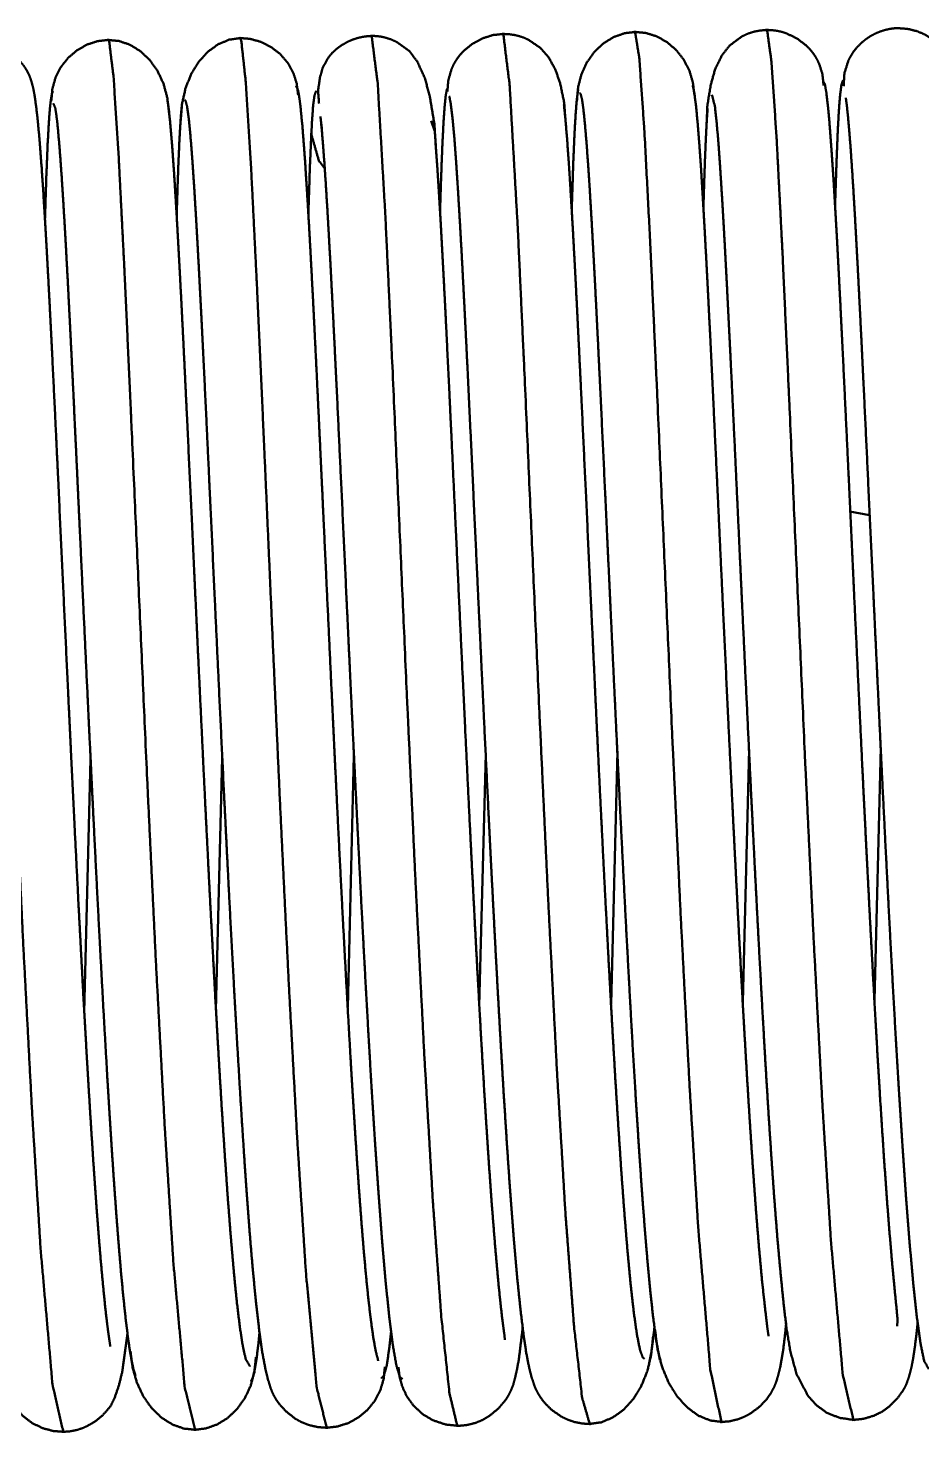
# Paper-space layout 'Layout1' of a CAD drawing. Header units: millimetres. Extents: x 69 to 348, y 30 to 269.
# Drawn here: x 191.1 to 195.85, y 48.34 to 55.81 of the extents above; entities that cross this region are included whole.
import ezdxf

# ---------------------------------------------------------------- set-up
doc = ezdxf.new("R2010")
doc.units = ezdxf.units.MM
doc.layers.add('170', color=7, linetype='Continuous', true_color=0xffffff)

psp = doc.layouts.get("Layout1")

# ---------------------------------------------------------------- linework, layer by layer
at = {"layer": '170', "color": 155, "linetype": 'Continuous', "lineweight": 50}
for p, q in [((192.6617, 55.3074), (192.6646, 55.278)), ((193.264, 55.2649), (193.2456, 55.316)), ((195.4714, 53.2376), (195.576, 53.2193)), ((194.9022, 50.63), (194.9359, 51.9715)), ((195.6021, 50.6383), (195.6358, 51.9835)), ((191.4365, 51.9202), (191.4027, 50.5751)), ((192.1363, 51.9286), (192.1026, 50.5854)), ((192.8362, 51.9404), (192.8027, 50.6009)), ((193.5024, 50.6095), (193.5361, 51.95)), ((194.2023, 50.6197), (194.2361, 51.9631))]:
    psp.add_line(p, q, dxfattribs=at)
for points, knots in [([(193.6349, 55.7786), (193.5748, 55.772), (193.5188, 55.7547), (193.4662, 55.7263), (193.4196, 55.6883), (193.3993, 55.6663), (193.3815, 55.6424), (193.3664, 55.6167), (193.354, 55.5896), (193.3377, 55.5329), (193.3326, 55.4723)], [0, 0, 0.126392, 0.24907, 0.374015, 0.4999, 0.562387, 0.624814, 0.687163, 0.749386, 0.872895, 1, 1]), ([(193.961, 55.3083), (193.9534, 55.4132), (193.9327, 55.512), (193.9079, 55.5863), (193.8691, 55.6563), (193.8259, 55.7046), (193.7632, 55.7471), (193.7323, 55.7609), (193.6966, 55.7713), (193.6622, 55.7765), (193.6239, 55.7785)], [0, 0, 0.162, 0.317565, 0.438142, 0.561375, 0.661301, 0.778036, 0.830069, 0.88747, 0.941014, 1, 1]), ([(194.0916, 48.3849), (194.0893, 48.3849), (194.049, 48.5237), (194.0057, 48.9051), (193.9603, 49.5017), (193.914, 50.2804), (193.8678, 51.1829), (193.8229, 52.1451), (193.7415, 53.9926), (193.7064, 54.751), (193.6635, 55.5067), (193.6297, 55.7786)], [0, 0, 0.000321, 0.019814, 0.071567, 0.152261, 0.257449, 0.37932, 0.509214, 0.758592, 0.860977, 0.963048, 1, 1]), ([(194.3353, 55.7892), (194.2738, 55.7818), (194.2161, 55.7614), (194.1621, 55.728), (194.1137, 55.6825), (194.0744, 55.6274), (194.0451, 55.5638), (194.0275, 55.4951), (194.0207, 55.4199)], [0, 0, 0.115282, 0.229317, 0.347399, 0.470997, 0.597109, 0.727462, 0.859329, 1, 1]), ([(194.6458, 55.451), (194.6372, 55.5211), (194.618, 55.585), (194.5872, 55.6439), (194.5467, 55.6948), (194.4974, 55.7363), (194.4428, 55.7662), (194.3849, 55.7838), (194.3235, 55.789)], [0, 0, 0.136538, 0.265355, 0.393712, 0.519358, 0.643863, 0.764062, 0.881031, 1, 1]), ([(194.7893, 48.3955), (194.7302, 48.6733), (194.6657, 49.4296), (194.6194, 50.1896), (194.5732, 51.0804), (194.5281, 52.0385), (194.4459, 53.902), (194.4102, 54.6791), (194.3791, 55.2738), (194.3524, 55.6528), (194.3299, 55.7891), (194.3293, 55.7892)], [0, 0, 0.038312, 0.14071, 0.243419, 0.363742, 0.493129, 0.744755, 0.849699, 0.930029, 0.981283, 0.999921, 1, 1]), ([(195.0348, 55.7996), (194.9964, 55.7963), (194.9623, 55.7902), (194.9266, 55.7784), (194.8963, 55.7636), (194.8342, 55.7176), (194.7927, 55.6661), (194.7556, 55.5901), (194.7328, 55.5087), (194.7145, 55.3979), (194.7096, 55.2786)], [0, 0, 0.055902, 0.106196, 0.160819, 0.209736, 0.321975, 0.418021, 0.540786, 0.663513, 0.82664, 1, 1]), ([(195.3324, 55.5041), (195.326, 55.5641), (195.3083, 55.62), (195.2952, 55.6465), (195.2795, 55.6716), (195.2611, 55.6949), (195.2405, 55.7161), (195.1932, 55.7524), (195.1399, 55.7791), (195.1117, 55.7886), (195.0827, 55.7952), (195.0535, 55.7988), (195.0238, 55.7994)], [0, 0, 0.126894, 0.250385, 0.312511, 0.374831, 0.4372, 0.499621, 0.624912, 0.750363, 0.813072, 0.87553, 0.937488, 1, 1]), ([(195.4904, 48.4061), (195.4333, 48.6566), (195.3712, 49.3602), (195.3249, 50.1008), (195.2786, 50.9789), (195.2333, 51.9319), (195.1503, 53.8096), (195.1142, 54.6047), (195.0825, 55.2233), (195.0552, 55.6304), (195.0323, 55.7971), (195.0294, 55.7996)], [0, 0, 0.034655, 0.129937, 0.230023, 0.348627, 0.477326, 0.730848, 0.838206, 0.921758, 0.976799, 0.999492, 1, 1]), ([(195.7348, 55.8093), (195.7097, 55.8083), (195.6846, 55.805), (195.6588, 55.7993), (195.6335, 55.7912), (195.6077, 55.7804), (195.5832, 55.7675), (195.5587, 55.7514), (195.5361, 55.7334), (195.5142, 55.7121), (195.495, 55.6891), (195.4775, 55.6624), (195.4634, 55.6345), (195.4429, 55.569), (195.4389, 55.5003)], [0, 0, 0.052617, 0.105419, 0.160663, 0.216233, 0.274784, 0.332616, 0.393942, 0.454165, 0.518131, 0.58073, 0.64748, 0.712765, 0.856154, 1, 1]), ([(196.4389, 48.8702), (196.4389, 48.8768), (196.4368, 48.8921), (196.4334, 48.9147), (196.428, 48.9538), (196.4219, 49.0029), (196.4136, 49.0765), (196.4047, 49.1634), (196.3935, 49.2833), (196.3819, 49.4202), (196.368, 49.5988), (196.3538, 49.7976), (196.339, 50.0213), (196.3241, 50.2626), (196.3105, 50.4959), (196.2968, 50.74), (196.2846, 50.9678), (196.2724, 51.2017), (196.2616, 51.4136), (196.2508, 51.6285), (196.2323, 52.0082), (196.218, 52.3059), (196.1917, 52.866), (196.164, 53.4617), (196.1487, 53.7844), (196.1312, 54.1462), (196.1218, 54.3338), (196.1127, 54.5111), (196.1029, 54.6925), (196.0934, 54.8591), (196.0843, 55.0078), (196.0754, 55.141), (196.0655, 55.2716), (196.0553, 55.3835), (196.047, 55.4575), (196.0379, 55.5208), (196.0307, 55.5598), (196.0214, 55.5963), (196.0157, 55.6138), (196.0084, 55.6321), (196.0056, 55.6385), (196.0015, 55.6467), (195.9959, 55.6569), (195.9884, 55.6691), (195.9755, 55.6874), (195.9598, 55.7062), (195.9362, 55.7298), (195.9092, 55.7512), (195.8715, 55.7744), (195.8306, 55.7922), (195.7787, 55.8051), (195.7233, 55.8091)], [0, 0, 0.000926, 0.003095, 0.006304, 0.011836, 0.018774, 0.029148, 0.041396, 0.058278, 0.07753, 0.102637, 0.130576, 0.162004, 0.195899, 0.228649, 0.262916, 0.29489, 0.327721, 0.357461, 0.387624, 0.440914, 0.482695, 0.561281, 0.644874, 0.690158, 0.740929, 0.767257, 0.79215, 0.817613, 0.840995, 0.861875, 0.880591, 0.89896, 0.914697, 0.925141, 0.934104, 0.939666, 0.944947, 0.947524, 0.950285, 0.951272, 0.952548, 0.954185, 0.956195, 0.95933, 0.962758, 0.967437, 0.972267, 0.978464, 0.984725, 0.992223, 1, 1]), ([(191.5399, 48.7973), (191.5399, 48.804), (191.5378, 48.8192), (191.5344, 48.8417), (191.5289, 48.8806), (191.5228, 48.9294), (191.5144, 49.0028), (191.5054, 49.0898), (191.4941, 49.2102), (191.4824, 49.3483), (191.4684, 49.5296), (191.454, 49.7319), (191.439, 49.9602), (191.4239, 50.206), (191.4101, 50.4429), (191.3963, 50.6904), (191.384, 50.9207), (191.3716, 51.1573), (191.3499, 51.5881), (191.3313, 51.9706), (191.317, 52.2698), (191.2907, 52.83), (191.2632, 53.4218), (191.2481, 53.7416), (191.2308, 54.0984), (191.2215, 54.2826), (191.2125, 54.4563), (191.2028, 54.6337), (191.1935, 54.7965), (191.1845, 54.9426), (191.1756, 55.0741), (191.1658, 55.2031), (191.1558, 55.314), (191.1475, 55.3872), (191.1386, 55.4499), (191.1315, 55.4884), (191.1222, 55.5245), (191.1166, 55.5416), (191.1094, 55.5597), (191.1065, 55.566), (191.1024, 55.5741), (191.0969, 55.5843), (191.0895, 55.5963), (191.0766, 55.6146), (191.0611, 55.6333), (191.0374, 55.6569), (191.0105, 55.6783), (190.9728, 55.7015), (190.9318, 55.7193), (190.8798, 55.7323), (190.8245, 55.7364)], [0, 0, 0.000932, 0.003092, 0.006277, 0.011778, 0.018685, 0.029036, 0.041293, 0.058242, 0.077669, 0.103157, 0.131589, 0.163661, 0.198181, 0.231434, 0.266181, 0.298519, 0.331727, 0.392181, 0.445862, 0.487853, 0.566466, 0.64951, 0.694383, 0.744451, 0.770314, 0.794694, 0.819592, 0.842451, 0.862971, 0.881438, 0.899581, 0.91518, 0.925509, 0.934392, 0.939874, 0.945092, 0.947616, 0.950356, 0.951328, 0.952592, 0.954218, 0.956204, 0.959339, 0.962744, 0.96743, 0.972249, 0.978455, 0.984712, 0.992226, 1, 1]), ([(190.8302, 55.7365), (190.8323, 55.7349), (190.8551, 55.5758), (190.8823, 55.1757), (190.9138, 54.563), (190.9498, 53.7724), (191.0326, 51.898), (191.0779, 50.9437), (191.1242, 50.0623), (191.1704, 49.3168), (191.2335, 48.5972), (191.2914, 48.3429)], [0, 0, 0.000347, 0.022027, 0.076124, 0.158877, 0.265639, 0.518705, 0.647586, 0.766628, 0.867378, 0.964819, 1, 1]), ([(191.5357, 55.7468), (191.475, 55.7399), (191.418, 55.7216), (191.3648, 55.6918), (191.3172, 55.6512), (191.2786, 55.6022), (191.2501, 55.5462), (191.2331, 55.4859), (191.2271, 55.4204)], [0, 0, 0.122737, 0.242801, 0.36535, 0.490773, 0.61606, 0.742284, 0.867939, 1, 1]), ([(191.8531, 55.3593), (191.8434, 55.4407), (191.8234, 55.5143), (191.7917, 55.5819), (191.7503, 55.6398), (191.7001, 55.687), (191.6448, 55.7209), (191.586, 55.7409), (191.524, 55.7466)], [0, 0, 0.145716, 0.281375, 0.414163, 0.540863, 0.663398, 0.77879, 0.889163, 1, 1]), ([(191.5301, 55.7468), (191.5347, 55.7401), (191.5581, 55.5508), (191.5857, 55.1228), (191.6178, 54.4867), (191.6543, 53.6787), (191.7379, 51.7916), (191.7833, 50.843), (191.8297, 49.975), (191.8758, 49.2495), (191.9361, 48.5863), (191.9914, 48.3537)], [0, 0, 0.00109, 0.026819, 0.084669, 0.170592, 0.2797, 0.534501, 0.66261, 0.77986, 0.877924, 0.967758, 1, 1]), ([(192.2354, 55.7569), (192.1731, 55.7477), (192.1146, 55.7232), (192.0599, 55.6837), (192.0108, 55.6299), (191.9708, 55.5648), (191.9408, 55.4893), (191.9226, 55.4076), (191.9151, 55.3175)], [0, 0, 0.105179, 0.211203, 0.323915, 0.44557, 0.573234, 0.708952, 0.848827, 1, 1]), ([(192.5393, 55.4518), (192.5319, 55.5143), (192.5135, 55.5718), (192.4837, 55.6247), (192.4441, 55.6709), (192.3957, 55.7086), (192.342, 55.7358), (192.285, 55.7519), (192.2243, 55.7568)], [0, 0, 0.129422, 0.253375, 0.3783, 0.503424, 0.629403, 0.753263, 0.875022, 1, 1]), ([(192.2302, 55.7569), (192.2372, 55.7416), (192.261, 55.5222), (192.2893, 55.0669), (192.3219, 54.4079), (192.3589, 53.5833), (192.3996, 52.6538), (192.4431, 51.6854), (192.4887, 50.7435), (192.5351, 49.8898), (192.5812, 49.185), (192.6385, 48.5771), (192.6913, 48.3647)], [0, 0, 0.002278, 0.03204, 0.09359, 0.182603, 0.293954, 0.419479, 0.550253, 0.677472, 0.792819, 0.888104, 0.970469, 1, 1]), ([(192.9338, 55.7673), (192.9156, 55.7667), (192.8972, 55.7649), (192.8796, 55.762), (192.862, 55.7581), (192.8452, 55.7533), (192.8289, 55.7477), (192.813, 55.7412), (192.798, 55.7341), (192.7687, 55.7171), (192.7442, 55.6991), (192.7205, 55.6772), (192.7021, 55.6556), (192.6706, 55.6), (192.6553, 55.5469), (192.6453, 55.4759), (192.6504, 55.4076)], [0, 0, 0.034646, 0.069957, 0.1038, 0.138063, 0.171367, 0.204263, 0.236955, 0.268484, 0.333051, 0.390852, 0.452279, 0.506243, 0.627893, 0.733181, 0.869641, 1, 1]), ([(193.2741, 55.1362), (193.2634, 55.3001), (193.2392, 55.4456), (193.2125, 55.5444), (193.1718, 55.6329), (193.1297, 55.6874), (193.0639, 55.735), (193.0337, 55.7488), (192.9969, 55.7602), (192.9798, 55.7637), (192.9611, 55.7663), (192.9433, 55.7674), (192.9243, 55.7675)], [0, 0, 0.203641, 0.38653, 0.513407, 0.634207, 0.719627, 0.82034, 0.861469, 0.909253, 0.930947, 0.954303, 0.976417, 1, 1]), ([(193.3912, 48.3745), (193.3847, 48.3773), (193.344, 48.5464), (193.3004, 48.9558), (193.2549, 49.5764), (193.2085, 50.3729), (193.1624, 51.2863), (193.1178, 52.2517), (193.0372, 54.0813), (193.0025, 54.8202), (192.9621, 55.5154), (192.93, 55.7677)], [0, 0, 0.000952, 0.024411, 0.079935, 0.163841, 0.271434, 0.394768, 0.525082, 0.772049, 0.871796, 0.965703, 1, 1]), ([(192.9654, 48.7205), (192.9526, 48.7689), (192.9395, 48.8403), (192.9268, 48.93), (192.9138, 49.0402), (192.9012, 49.1634), (192.8884, 49.3042), (192.8762, 49.4539), (192.8639, 49.6183), (192.8521, 49.7869), (192.8402, 49.9666), (192.829, 50.1458), (192.8178, 50.3333), (192.7973, 50.6936), (192.7769, 51.0736), (192.7593, 51.4161), (192.742, 51.7658), (192.7131, 52.3678), (192.6902, 52.8594), (192.6726, 53.2362), (192.6664, 53.3705), (192.6552, 53.6087), (192.6433, 53.8604), (192.6274, 54.1868), (192.6187, 54.3606), (192.608, 54.5639), (192.5978, 54.7498), (192.586, 54.9493), (192.5748, 55.1206), (192.5624, 55.2832), (192.5507, 55.4024), (192.5445, 55.4488), (192.5386, 55.4806), (192.5291, 55.5002)], [0, 0, 0.007371, 0.018048, 0.031371, 0.047685, 0.065904, 0.086708, 0.108801, 0.133047, 0.157904, 0.184396, 0.210818, 0.238449, 0.291528, 0.34751, 0.397952, 0.449455, 0.5381, 0.610497, 0.665984, 0.685758, 0.720832, 0.757897, 0.805969, 0.831578, 0.861522, 0.8889, 0.918298, 0.943558, 0.96754, 0.98516, 0.992044, 0.996794, 1, 1]), ([(192.6354, 55.4756), (192.6259, 55.45), (192.619, 55.3979), (192.6126, 55.3053), (192.6112, 55.2757), (192.6098, 55.2434)], [0, 0, 0.116219, 0.340187, 0.735918, 0.862057, 1, 1]), ([(193.3359, 55.4938), (193.3297, 55.4829), (193.3236, 55.4489), (193.3179, 55.3925), (193.3123, 55.3122), (193.307, 55.2101), (193.3018, 55.0835), (193.2968, 54.9354), (193.2938, 54.8341)], [0, 0, 0.018939, 0.071043, 0.156508, 0.277941, 0.43222, 0.623538, 0.847057, 1, 1]), ([(194.0281, 55.4831), (194.0209, 55.4328), (194.0142, 55.3516), (194.0082, 55.2465), (194.0025, 55.115), (193.9935, 54.8408)], [0, 0, 0.078894, 0.205517, 0.369049, 0.573728, 1, 1]), ([(195.0396, 48.8524), (195.0381, 48.8639), (195.0335, 48.8961), (195.0277, 48.9445), (195.0173, 49.0341), (195.0048, 49.1511), (194.9888, 49.3238), (194.9723, 49.528), (194.9561, 49.752), (194.9396, 50.0001), (194.9245, 50.2441), (194.9093, 50.5033), (194.8957, 50.7472), (194.8821, 50.9998), (194.8702, 51.2292), (194.8583, 51.4631), (194.8479, 51.6708), (194.8255, 52.1318), (194.7982, 52.7105), (194.7653, 53.4179), (194.748, 53.7853), (194.7292, 54.1757), (194.7194, 54.371), (194.71, 54.5534), (194.7002, 54.7342), (194.6908, 54.8977), (194.6812, 55.0533), (194.672, 55.1877), (194.6626, 55.3066), (194.6537, 55.3991), (194.6448, 55.4668), (194.6364, 55.5035)], [0, 0, 0.001745, 0.006614, 0.013931, 0.027475, 0.045125, 0.07114, 0.101891, 0.135586, 0.172883, 0.209571, 0.248524, 0.285167, 0.323122, 0.357589, 0.392738, 0.423929, 0.493187, 0.580106, 0.686368, 0.741545, 0.800181, 0.829522, 0.856928, 0.884094, 0.908668, 0.932067, 0.952266, 0.970174, 0.984104, 0.994354, 1, 1]), ([(195.723, 48.9053), (195.7256, 48.9369), (195.7191, 49.0091), (195.7084, 49.1161), (195.7007, 49.1965), (195.6924, 49.2878), (195.6828, 49.4014), (195.6728, 49.5271), (195.6531, 49.8009), (195.6331, 50.1096), (195.615, 50.4122), (195.5968, 50.7344), (195.5808, 51.0326), (195.5648, 51.3408), (195.5511, 51.6138), (195.5375, 51.8904), (195.515, 52.3612), (195.4935, 52.8191), (195.4652, 53.4289), (195.4487, 53.7788), (195.4311, 54.1445), (195.4218, 54.3326), (195.4127, 54.5093), (195.4032, 54.6888), (195.394, 54.8527), (195.3843, 55.0128), (195.3751, 55.1527), (195.3656, 55.2805), (195.3566, 55.3828), (195.3474, 55.463), (195.3388, 55.5111), (195.3309, 55.5256)], [0, 0, 0.004777, 0.015694, 0.031911, 0.044081, 0.057895, 0.075087, 0.094082, 0.135457, 0.182085, 0.227772, 0.276412, 0.32143, 0.367946, 0.409137, 0.450879, 0.521913, 0.591014, 0.683014, 0.735823, 0.791001, 0.819383, 0.846051, 0.873151, 0.897891, 0.922059, 0.943195, 0.962505, 0.977985, 0.990159, 0.997513, 1, 1]), ([(195.4359, 55.5308), (195.4344, 55.5302), (195.427, 55.5081), (195.42, 55.4543), (195.4134, 55.3693), (195.4072, 55.2545), (195.4014, 55.1118), (195.3957, 54.9427), (195.3935, 54.8669)], [0, 0, 0.002479, 0.037427, 0.11861, 0.246434, 0.418667, 0.632721, 0.886331, 1, 1]), ([(191.2357, 55.472), (191.2302, 55.4581), (191.2249, 55.4282), (191.2202, 55.3855), (191.2157, 55.3288), (191.208, 55.1928), (191.2007, 55.0147), (191.194, 54.7991)], [0, 0, 0.022028, 0.066987, 0.130724, 0.214947, 0.416657, 0.680651, 1, 1]), ([(191.2386, 55.4083), (191.2481, 55.3851), (191.2537, 55.3517), (191.2595, 55.304), (191.2706, 55.1832), (191.2825, 55.0201), (191.2934, 54.8482), (191.3049, 54.6482), (191.315, 54.4613), (191.3255, 54.2569), (191.3342, 54.0815), (191.3432, 53.8968), (191.3572, 53.6043), (191.3671, 53.3919), (191.3796, 53.1235), (191.3972, 52.7445), (191.4204, 52.2511), (191.4494, 51.6482), (191.4669, 51.2982), (191.4846, 50.9563), (191.5051, 50.577), (191.5257, 50.2184), (191.5371, 50.0321), (191.5484, 49.8544), (191.5603, 49.6766), (191.5722, 49.5106), (191.5847, 49.3491), (191.597, 49.2027), (191.6099, 49.0651), (191.6225, 48.9453), (191.6356, 48.8389), (191.6485, 48.7532), (191.6617, 48.6864), (191.6747, 48.6431)], [0, 0, 0.003696, 0.008689, 0.015765, 0.033642, 0.057751, 0.083149, 0.112681, 0.140272, 0.170443, 0.19632, 0.223587, 0.266748, 0.298096, 0.337703, 0.393627, 0.466441, 0.555416, 0.607072, 0.657552, 0.713541, 0.766492, 0.794003, 0.820251, 0.846512, 0.871055, 0.894924, 0.916584, 0.936952, 0.954714, 0.970527, 0.983295, 0.99333, 1, 1]), ([(192.2833, 48.6914), (192.2607, 48.7299), (192.2456, 48.7975), (192.2301, 48.8974), (192.2143, 49.0271), (192.1982, 49.1865), (192.182, 49.373), (192.1655, 49.5865), (192.149, 49.8236), (192.1323, 50.0824), (192.1157, 50.3586), (192.0992, 50.6505), (192.0828, 50.9532), (192.0665, 51.2663), (192.0505, 51.5843), (192.0347, 51.9068), (192.0042, 52.5491), (191.9753, 53.1709), (191.9481, 53.7505), (191.9353, 54.0173), (191.923, 54.2671), (191.9113, 54.4954), (191.9, 54.7026), (191.8894, 54.8863), (191.8793, 55.0469), (191.8697, 55.1824), (191.8605, 55.2927), (191.852, 55.3758), (191.8439, 55.433)], [0, 0, 0.006608, 0.016848, 0.031794, 0.051119, 0.074809, 0.102493, 0.13415, 0.169289, 0.207644, 0.248549, 0.291776, 0.336607, 0.382967, 0.430035, 0.47778, 0.572868, 0.664907, 0.750692, 0.790196, 0.827169, 0.860973, 0.891651, 0.918866, 0.942654, 0.962744, 0.979101, 0.991451, 1, 1]), ([(191.9216, 55.4026), (191.9169, 55.3511), (191.9124, 55.2852), (191.9078, 55.2001), (191.9034, 55.0993), (191.8989, 54.977), (191.8946, 54.8382), (191.8938, 54.8085)], [0, 0, 0.086922, 0.197945, 0.341238, 0.510877, 0.716585, 0.950066, 1, 1]), ([(191.9376, 55.4259), (191.9402, 55.4241), (191.949, 55.3935), (191.9583, 55.3254), (191.9675, 55.2297), (191.9772, 55.1045), (191.9867, 54.9645), (191.9966, 54.8021), (192.0061, 54.6354), (192.0159, 54.4515), (192.0252, 54.2718), (192.0347, 54.0798), (192.0526, 53.7099), (192.0689, 53.3611), (192.0962, 52.7757), (192.118, 52.3092), (192.1441, 51.7637), (192.1597, 51.4489), (192.1755, 51.1391), (192.1938, 50.7945), (192.2122, 50.4634), (192.2331, 50.1113), (192.254, 49.7858), (192.2652, 49.6242), (192.2764, 49.4724), (192.2869, 49.34), (192.2974, 49.2168), (192.3156, 49.0288), (192.3342, 48.869), (192.349, 48.7652), (192.3656, 48.676), (192.379, 48.6213), (192.3941, 48.5735), (192.3998, 48.5585), (192.408, 48.5408), (192.4192, 48.52), (192.4359, 48.4951), (192.473, 48.4538), (192.5223, 48.4146), (192.5588, 48.3942), (192.5981, 48.3789), (192.6459, 48.3682), (192.6966, 48.3648)], [0, 0, 0.000437, 0.004822, 0.014281, 0.027508, 0.044802, 0.064105, 0.086511, 0.109492, 0.134831, 0.159594, 0.186057, 0.237028, 0.285095, 0.365759, 0.430042, 0.5052, 0.548589, 0.591282, 0.638777, 0.68442, 0.732972, 0.777869, 0.800167, 0.821118, 0.8394, 0.856408, 0.882412, 0.904549, 0.918982, 0.931479, 0.939231, 0.946131, 0.948336, 0.951028, 0.954276, 0.958399, 0.966047, 0.974707, 0.980471, 0.986274, 0.993011, 1, 1]), ([(193.3426, 55.448), (193.3512, 55.4027), (193.3604, 55.3256), (193.3696, 55.2236), (193.3793, 55.0942), (193.3888, 54.9494), (193.3988, 54.7825), (193.4086, 54.6076), (193.4187, 54.415), (193.4286, 54.2214), (193.4387, 54.0151), (193.4582, 53.6054), (193.477, 53.2036), (193.4947, 52.8227), (193.5261, 52.156), (193.5508, 51.6443), (193.5622, 51.4161), (193.5737, 51.1908), (193.5871, 50.934), (193.6006, 50.6838), (193.6161, 50.4088), (193.6317, 50.1463), (193.6493, 49.8699), (193.6668, 49.6156), (193.6858, 49.3679), (193.7049, 49.151), (193.7215, 48.9897), (193.7385, 48.8515), (193.7521, 48.7612), (193.7677, 48.6822), (193.7804, 48.6332), (193.7953, 48.5883), (193.8012, 48.5736), (193.8101, 48.5555), (193.8256, 48.5293), (193.8478, 48.4993), (193.8877, 48.4595), (193.9375, 48.4249), (193.9719, 48.4081), (194.0085, 48.3956), (194.0513, 48.3873), (194.0964, 48.3849)], [0, 0, 0.006345, 0.017034, 0.031133, 0.048986, 0.068955, 0.091973, 0.116085, 0.142624, 0.16931, 0.197736, 0.254181, 0.309534, 0.362025, 0.453881, 0.524388, 0.555833, 0.586876, 0.622263, 0.65675, 0.694661, 0.730845, 0.76897, 0.804043, 0.838237, 0.868199, 0.890519, 0.909686, 0.922251, 0.933338, 0.940302, 0.94681, 0.948995, 0.951762, 0.955954, 0.961096, 0.968851, 0.977199, 0.982462, 0.987789, 0.993793, 1, 1]), ([(194.3812, 48.7315), (194.3712, 48.7385), (194.3559, 48.7811), (194.3401, 48.8605), (194.3241, 48.9733), (194.3076, 49.1187), (194.2911, 49.2927), (194.2743, 49.4959), (194.2575, 49.7235), (194.2406, 49.9757), (194.2237, 50.2465), (194.2069, 50.5355), (194.1903, 50.8356), (194.1739, 51.1475), (194.1577, 51.4633), (194.1418, 51.7853), (194.1263, 52.105), (194.0966, 52.7373), (194.0686, 53.339), (194.0426, 53.8914), (194.0303, 54.1449), (194.0187, 54.3777), (194.0075, 54.5921), (193.997, 54.783), (193.9869, 54.9531), (193.9775, 55.0995), (193.9685, 55.224), (193.9601, 55.3244), (193.9521, 55.4029)], [0, 0, 0.001824, 0.008578, 0.020669, 0.037689, 0.059553, 0.085664, 0.116137, 0.150223, 0.187995, 0.228533, 0.271785, 0.316684, 0.363339, 0.410594, 0.458748, 0.506581, 0.601151, 0.691137, 0.773759, 0.811675, 0.846499, 0.878569, 0.907139, 0.932593, 0.954518, 0.973169, 0.988212, 1, 1]), ([(194.0364, 55.4642), (194.0414, 55.458), (194.0482, 55.4296), (194.0554, 55.3791), (194.0632, 55.3049), (194.0714, 55.2089), (194.0803, 55.0883), (194.0895, 54.9463), (194.0995, 54.7792), (194.1099, 54.5911), (194.1211, 54.3774), (194.1328, 54.1447), (194.1452, 53.8881), (194.1718, 53.3241), (194.2007, 52.7026), (194.2318, 52.0432), (194.2481, 51.7086), (194.265, 51.3696), (194.2821, 51.0379), (194.2997, 50.7089), (194.3174, 50.3942), (194.3356, 50.0908), (194.3537, 49.8096), (194.372, 49.5495), (194.3902, 49.3193), (194.4085, 49.1171), (194.4264, 48.9508), (194.4443, 48.8195), (194.4618, 48.7269)], [0, 0, 0.001174, 0.005491, 0.013044, 0.024094, 0.038358, 0.056258, 0.077332, 0.102111, 0.130001, 0.161673, 0.196173, 0.234213, 0.317801, 0.409919, 0.507649, 0.557238, 0.607491, 0.656667, 0.705434, 0.752112, 0.797105, 0.838823, 0.877429, 0.911614, 0.941665, 0.966425, 0.986049, 1, 1]), ([(194.739, 55.4536), (194.7545, 55.3931), (194.7637, 55.3101), (194.7735, 55.1938), (194.7829, 55.0604), (194.7929, 54.902), (194.8024, 54.7391), (194.8123, 54.5575), (194.8214, 54.3813), (194.8309, 54.1921), (194.8395, 54.0169), (194.856, 53.6707), (194.8724, 53.3196), (194.8875, 52.9952), (194.8997, 52.7326), (194.9162, 52.3806), (194.9401, 51.879), (194.9535, 51.6069), (194.9693, 51.2935), (194.9852, 50.9872), (195.0027, 50.6626), (195.0204, 50.3521), (195.0375, 50.0686), (195.0547, 49.8039), (195.0712, 49.5709), (195.0879, 49.3592), (195.1044, 49.1777), (195.1204, 49.0196), (195.1357, 48.8898), (195.1562, 48.7687), (195.1888, 48.6496), (195.2487, 48.5357), (195.2941, 48.4846), (195.3503, 48.4438), (195.4179, 48.4177), (195.4964, 48.4062)], [0, 0, 0.008621, 0.02015, 0.036274, 0.054734, 0.076649, 0.099181, 0.124298, 0.148651, 0.174809, 0.199036, 0.246882, 0.295415, 0.34026, 0.376561, 0.425221, 0.494551, 0.532164, 0.575492, 0.617851, 0.662738, 0.70568, 0.744885, 0.781513, 0.813764, 0.843087, 0.868254, 0.890193, 0.908239, 0.925205, 0.942257, 0.960021, 0.969457, 0.979048, 0.989056, 1, 1]), ([(195.4503, 55.439), (195.4564, 55.3916), (195.4628, 55.3299), (195.4698, 55.2492), (195.4771, 55.1529), (195.4851, 55.0352), (195.4935, 54.9008), (195.5026, 54.7424), (195.5121, 54.5672), (195.5225, 54.3665), (195.5333, 54.1505), (195.5449, 53.9096), (195.57, 53.3786), (195.5977, 52.7839), (195.6281, 52.1401), (195.644, 51.8096), (195.6609, 51.4684), (195.678, 51.1335), (195.6959, 50.7961), (195.714, 50.4725), (195.7327, 50.1563), (195.7514, 49.8634), (195.7706, 49.5886), (195.7896, 49.3458), (195.8091, 49.1301), (195.8281, 48.9532), (195.8473, 48.8139), (195.866, 48.7219), (195.8908, 48.6772)], [0, 0, 0.00704, 0.016183, 0.028122, 0.042365, 0.059762, 0.079606, 0.102996, 0.12887, 0.15849, 0.190381, 0.225934, 0.304299, 0.392078, 0.487091, 0.535874, 0.586231, 0.63566, 0.685479, 0.733262, 0.779952, 0.823228, 0.863832, 0.899742, 0.931668, 0.957895, 0.978628, 0.992469, 1, 1]), ([(192.6581, 55.339), (192.6645, 55.2737), (192.6712, 55.1945), (192.6786, 55.0958), (192.6862, 54.982), (192.6946, 54.8465), (192.7033, 54.6951), (192.7129, 54.5197), (192.7228, 54.3286), (192.7335, 54.1127), (192.7447, 53.8829), (192.7692, 53.3644), (192.7962, 52.7829), (192.8259, 52.1526), (192.8419, 51.8214), (192.8581, 51.4925), (192.8752, 51.1556), (192.8925, 50.8277), (192.9106, 50.5001), (192.9287, 50.1891), (192.9475, 49.8889), (192.9662, 49.6146), (192.9855, 49.3614), (193.0044, 49.1424), (193.0237, 48.9532), (193.0426, 48.8045), (193.0616, 48.6961), (193.08, 48.636), (193.0933, 48.6242)], [0, 0, 0.009737, 0.021535, 0.036223, 0.053158, 0.073307, 0.095813, 0.121888, 0.150291, 0.182375, 0.216518, 0.29357, 0.379972, 0.473628, 0.522833, 0.571713, 0.62178, 0.670525, 0.71922, 0.765453, 0.810104, 0.850914, 0.888593, 0.921228, 0.949457, 0.971695, 0.988041, 0.997366, 1, 1]), ([(194.7155, 55.3809), (194.711, 55.3115), (194.7067, 55.2282), (194.7024, 55.1251), (194.6982, 55.0068), (194.6935, 54.8555)], [0, 0, 0.132167, 0.290903, 0.487132, 0.712228, 1, 1]), ([(192.61, 55.2593), (192.6016, 55.0651), (192.5937, 54.8185), (192.5936, 54.8171)], [0, 0, 0.439161, 0.996706, 1, 1]), ([(192.6096, 55.2433), (192.6502, 55.1021), (192.6792, 55.0646)], [0, 0, 0.755826, 1, 1]), ([(193.6376, 48.8332), (193.6368, 48.8497), (193.632, 48.886), (193.6249, 48.9393), (193.6141, 49.0337), (193.6021, 49.1524), (193.5861, 49.3337), (193.5691, 49.5484), (193.5593, 49.6842), (193.5493, 49.8293), (193.5396, 49.9774), (193.5299, 50.1329), (193.5122, 50.432), (193.4946, 50.7495), (193.4793, 51.0349), (193.4642, 51.3288), (193.4516, 51.5794), (193.4292, 52.0379), (193.4103, 52.4359), (193.3931, 52.8029), (193.3753, 53.1873), (193.3544, 53.6331), (193.3435, 53.8632), (193.3256, 54.2319), (193.3161, 54.4197), (193.3069, 54.5948), (193.2973, 54.7706), (193.288, 54.9284), (193.2783, 55.0792), (193.2691, 55.208)], [0, 0, 0.002599, 0.008332, 0.016742, 0.031623, 0.050306, 0.078807, 0.112522, 0.133841, 0.156621, 0.179855, 0.204262, 0.251168, 0.300964, 0.345713, 0.3918, 0.431091, 0.502964, 0.565352, 0.622888, 0.683142, 0.753015, 0.789093, 0.846887, 0.876342, 0.903795, 0.931356, 0.956115, 0.979778, 1, 1]), ([(194.7851, 48.3953), (194.8301, 48.3991), (194.8727, 48.4087), (194.9089, 48.4224), (194.9427, 48.4403), (194.9915, 48.4765), (195.0301, 48.5174), (195.0511, 48.5478), (195.066, 48.5747), (195.0779, 48.6014), (195.0847, 48.6224), (195.0934, 48.6538), (195.1016, 48.6881), (195.1162, 48.7697), (195.1275, 48.8624), (195.1335, 48.9222)], [0, 0, 0.063879, 0.125728, 0.180552, 0.23478, 0.320761, 0.400556, 0.45295, 0.496431, 0.537867, 0.569082, 0.6153, 0.665256, 0.782589, 0.914898, 1, 1]), ([(195.4845, 48.4061), (195.5445, 48.4127), (195.5998, 48.4291), (195.6425, 48.4501), (195.6811, 48.4776), (195.7259, 48.5236), (195.7567, 48.5666), (195.7688, 48.5891), (195.7756, 48.6063), (195.7845, 48.6319), (195.7919, 48.657), (195.8011, 48.6958), (195.8089, 48.7387), (195.8182, 48.8014), (195.8268, 48.8722), (195.8322, 48.9248)], [0, 0, 0.086397, 0.16906, 0.237061, 0.305019, 0.396977, 0.472612, 0.509185, 0.535654, 0.574384, 0.611891, 0.66901, 0.731454, 0.8222, 0.924202, 1, 1]), ([(191.2855, 48.3429), (191.3238, 48.3456), (191.3599, 48.3523), (191.3912, 48.3621), (191.4202, 48.3749), (191.4645, 48.4018), (191.4992, 48.4301), (191.5426, 48.4799), (191.5634, 48.5224), (191.5862, 48.5893), (191.6047, 48.6633), (191.6332, 48.8695)], [0, 0, 0.054458, 0.106555, 0.153135, 0.198067, 0.271703, 0.335175, 0.428895, 0.496059, 0.59633, 0.704549, 1, 1]), ([(192.2886, 48.611), (192.299, 48.635), (192.3092, 48.677), (192.3185, 48.7338), (192.3275, 48.8064), (192.3334, 48.864)], [0, 0, 0.101641, 0.269054, 0.49202, 0.775464, 1, 1]), ([(192.9819, 48.6293), (192.9956, 48.6437), (193.0101, 48.6968), (193.0239, 48.7877), (193.0333, 48.874)], [0, 0, 0.078164, 0.295168, 0.657599, 1, 1]), ([(193.3852, 48.3744), (193.435, 48.3791), (193.4817, 48.3909), (193.5202, 48.407), (193.556, 48.428), (193.6046, 48.4686), (193.6409, 48.5113), (193.6577, 48.538), (193.6692, 48.561), (193.6832, 48.596), (193.6912, 48.6249), (193.702, 48.673), (193.7123, 48.7285), (193.7332, 48.8988)], [0, 0, 0.071121, 0.139662, 0.199094, 0.258077, 0.348143, 0.427872, 0.472767, 0.509289, 0.562974, 0.605641, 0.675667, 0.755942, 1, 1]), ([(194.0845, 48.3848), (194.1497, 48.3938), (194.211, 48.4192), (194.2685, 48.4606), (194.3203, 48.5172), (194.3629, 48.586), (194.3954, 48.6659), (194.4159, 48.7528), (194.4257, 48.8488)], [0, 0, 0.103934, 0.208898, 0.320793, 0.442076, 0.569943, 0.706398, 0.847438, 1, 1]), ([(194.404, 48.7028), (194.4175, 48.772), (194.4304, 48.8733), (194.4333, 48.9018)], [0, 0, 0.350209, 0.857697, 1, 1]), ([(194.4364, 48.8851), (194.4498, 48.7818), (194.4735, 48.6889), (194.5091, 48.6039), (194.5543, 48.5312), (194.6084, 48.472), (194.6677, 48.4291), (194.7304, 48.4035), (194.7964, 48.3955)], [0, 0, 0.156492, 0.300618, 0.439174, 0.56777, 0.688419, 0.798313, 0.900127, 1, 1]), ([(191.6478, 48.7726), (191.6597, 48.6846), (191.6822, 48.6052), (191.7164, 48.5324), (191.7603, 48.47), (191.8131, 48.4191), (191.8711, 48.3823), (191.9325, 48.3605), (191.9972, 48.3539)], [0, 0, 0.147868, 0.285273, 0.41936, 0.546466, 0.668661, 0.782986, 0.891584, 1, 1]), ([(191.9854, 48.3537), (192.0489, 48.3614), (192.1087, 48.3827), (192.1647, 48.4174), (192.215, 48.4648), (192.2562, 48.5224), (192.2873, 48.5889), (192.3066, 48.6608), (192.3151, 48.7398)], [0, 0, 0.114188, 0.227447, 0.344867, 0.468204, 0.594481, 0.725498, 0.858268, 1, 1]), ([(192.6854, 48.3647), (192.747, 48.3714), (192.8048, 48.3896), (192.8589, 48.4192), (192.9073, 48.4594), (192.9467, 48.5081), (192.976, 48.5637), (192.9937, 48.6235), (193.0003, 48.6886)], [0, 0, 0.123885, 0.244966, 0.368134, 0.493896, 0.619024, 0.74466, 0.869346, 1, 1]), ([(193.0727, 48.6874), (193.0787, 48.635), (193.0923, 48.5854), (193.1169, 48.5322), (193.151, 48.4842), (193.1995, 48.4389), (193.2556, 48.4049), (193.3228, 48.3822), (193.3964, 48.3746)], [0, 0, 0.10572, 0.208991, 0.326499, 0.444661, 0.577708, 0.709236, 0.851716, 1, 1]), ([(190.9763, 48.6499), (190.9843, 48.587), (191.0033, 48.5293), (191.0337, 48.476), (191.0741, 48.4296), (191.1231, 48.3917), (191.1775, 48.3642), (191.2353, 48.3481), (191.2966, 48.343)], [0, 0, 0.12895, 0.252618, 0.377455, 0.502594, 0.628692, 0.75278, 0.87478, 1, 1])]:
    psp.add_open_spline(points, degree=1, knots=knots, dxfattribs=at)

doc.saveas('drawing.dxf')
